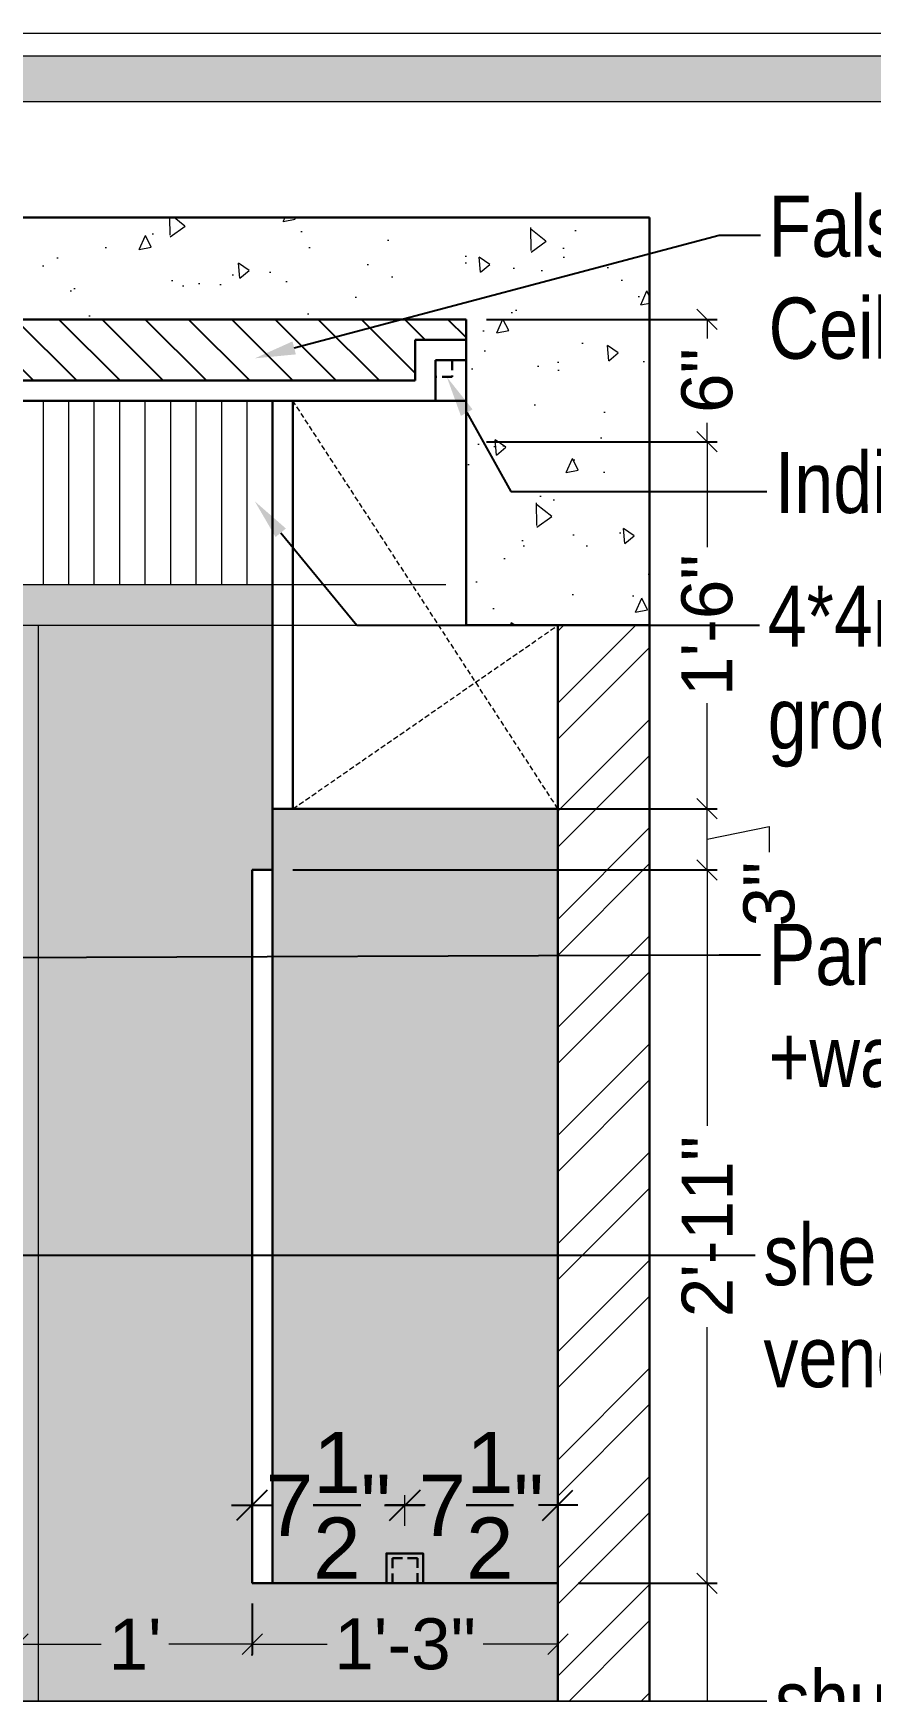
# Model space of a CAD drawing. Header units: millimetres. Extents: x 56222 to 3066687, y -650199 to -121287.
# Drawn here: x 134522.6 to 134563.7, y -182846.4 to -182765.1 of the extents above; entities that cross this region are included whole.
import ezdxf
from ezdxf import colors
from ezdxf.entities.mleader import LeaderData, LeaderLine
from ezdxf.math import Vec2, Vec3

# ---------------------------------------------------------------- set-up
doc = ezdxf.new("R2010")
doc.units = ezdxf.units.MM
doc.header["$MEASUREMENT"] = 0
doc.header["$PDMODE"] = 35
for name, pattern in [('00 . GROUND FLOOR$0$DASHED', [0.75, 0.5, -0.25]), ('DASHED', [0.75, 0.5, -0.25]), ('DASHED2', [0.375, 0.25, -0.125]), ('DASHEDX2', [1.5, 1, -0.5])]:
    doc.linetypes.add(name, pattern=pattern)
doc.layers.get('Defpoints').update_dxf_attribs({"color": 220})
doc.layers.add('AR HATCH-7', color=7, linetype='Continuous')
for name, color, linetype, lineweight in [('dim05', 1, 'Continuous', 13), ('Dimension', 10, 'DASHEDX2', 20), ('FURNITURE', 32, 'Continuous', 9), ('GROUND FLOOR', 7, 'Continuous', 9), ('GROUND FLOOR  ( HATCH )', 251, 'Continuous', 9), ('SECTION ( SLAB PLine )', 104, 'Continuous', 30), ('Text', 7, 'Continuous', 15), ('wall', 7, 'Continuous', 30), ('XX~SLAB ( BEAM )~ ( DIM )', 7, 'Continuous', 9)]:
    doc.layers.add(name, color=color, linetype=linetype, lineweight=lineweight)
doc.styles.add('Arial', font='arial.ttf')
doc.styles.get("Standard").update_dxf_attribs({"font": 'arial.ttf', "height": 6})
doc.styles.add('style4', font='ARIALN.TTF')
doc.dimstyles.new('Archana', dxfattribs={"dimtxt": 3, "dimasz": 1.5, "dimexe": 0.5, "dimexo": 0.5, "dimgap": 0, "dimtad": 0, "dimzin": 0, "dimdsep": 46, "dimlunit": 4, "dimtxsty": 'Arial', "dimblk": 'OBLIQUE', "dimcen": 0, "dimdle": 1, "dimclrd": 1, "dimclre": 1, "dimclrt": 5, "dimadec": 0, "dimazin": 0, "dimtfac": 1, "dimtofl": 0, "dimtmove": 1, "dimatfit": 3, "dimfxl": 1, "dimfxlon": 1, "dimtolj": 1, "dimtzin": 0, "dimlwd": 25, "dimlwe": -1, "dimarcsym": 0})
doc.dimstyles.new('ISO-25', dxfattribs={"dimtxt": 2.5, "dimasz": 1, "dimexe": 0.5, "dimexo": 1, "dimtad": 0, "dimdec": 1, "dimlunit": 4, "dimtxsty": 'Standard', "dimblk": 'OBLIQUE', "dimcen": 2.5, "dimclrd": 1, "dimclre": 1, "dimclrt": 5, "dimadec": 0, "dimazin": 0, "dimtfac": 1, "dimtdec": 1, "dimtmove": 0, "dimatfit": 3, "dimfxl": 1, "dimlwd": -1, "dimarcsym": 0})

# ---------------------------------------------------------------- blocks, each defined once
blk = doc.blocks.new('_Oblique')
at = {"layer": 'wall', "color": 0, "lineweight": -2}
blk.add_line((-0.5, -0.5), (0.5, 0.5), dxfattribs=at)
blk = doc.blocks.new('*D346')
at = {"layer": 'Defpoints', "color": 0, "lineweight": 30, "transparency": 16777216}
for p in [(134548.3463699047, -182841.0938444854), (134555.6655674012, -182841.0938444854), (134548.3463699048, -182871.1104532976)]:
    blk.add_point(p, dxfattribs=at)
at = {"layer": 'dim05', "color": 1, "linetype": 'Continuous', "lineweight": -2, "transparency": 16777216}
for p, q in [((134549.3463699047, -182841.0938444854), (134556.1655674012, -182841.0938444854)), ((134549.3463699048, -182871.1104532976), (134556.1655674012, -182871.1104532976))]:
    blk.add_line(p, q, dxfattribs=at)
at = {"layer": 'dim05', "color": 1, "linetype": 'Continuous', "transparency": 16777216}
for p, q in [((134555.6655674012, -182841.0938444854), (134555.6655674012, -182852.1330151944)), ((134555.6655674012, -182871.1104532976), (134555.6655674012, -182860.0712825886))]:
    blk.add_line(p, q, dxfattribs=at)
at = {"layer": 'dim05', "color": 1, "transparency": 16777216}
for p, rotation in [((134555.6655674012, -182841.0938444854), 90), ((134555.6655674012, -182871.1104532976), 270)]:
    blk.add_blockref('_Oblique', p, dxfattribs=dict(at, rotation=rotation))
at = {"layer": 'dim05', "color": 5, "lineweight": 25, "transparency": 16777216, "insert": (134555.6655674012, -182856.1021488915), "char_height": 2.5, "attachment_point": 5, "rotation": 90, "style": 'Arial'}
blk.add_mtext('2\'-6"', dxfattribs=at)
blk = doc.blocks.new('*D347')
at = {"layer": 'Defpoints', "color": 0, "lineweight": 30, "transparency": 16777216}
for p in [(134534.3463699048, -182806.1104532977), (134555.6655674014, -182806.1104532977), (134548.3463699047, -182841.0938444854)]:
    blk.add_point(p, dxfattribs=at)
at = {"layer": 'dim05', "color": 1, "linetype": 'Continuous', "lineweight": -2, "transparency": 16777216}
for p, q in [((134535.3463699048, -182806.1104532977), (134556.1655674014, -182806.1104532977)), ((134549.3463699047, -182841.0938444854), (134556.1655674014, -182841.0938444854))]:
    blk.add_line(p, q, dxfattribs=at)
at = {"layer": 'dim05', "color": 1, "linetype": 'Continuous', "transparency": 16777216}
for p, q in [((134555.6655674014, -182806.1104532977), (134555.6655674014, -182818.6618351126)), ((134555.6655674014, -182841.0938444854), (134555.6655674014, -182828.5424626706))]:
    blk.add_line(p, q, dxfattribs=at)
at = {"layer": 'dim05', "color": 1, "transparency": 16777216}
for p, rotation in [((134555.6655674014, -182806.1104532977), 90), ((134555.6655674014, -182841.0938444854), 270)]:
    blk.add_blockref('_Oblique', p, dxfattribs=dict(at, rotation=rotation))
at = {"layer": 'dim05', "color": 5, "lineweight": 25, "transparency": 16777216, "insert": (134555.6655674014, -182823.6021488916), "char_height": 2.5, "attachment_point": 5, "rotation": 90, "style": 'Arial'}
blk.add_mtext('2\'-11"', dxfattribs=at)
blk = doc.blocks.new('*D348')
at = {"layer": 'Defpoints', "color": 0, "lineweight": 30, "transparency": 16777216}
for p in [(134543.8463699047, -182785.1104532976), (134555.6655674015, -182785.1104532976), (134548.3463699047, -182803.1104532976)]:
    blk.add_point(p, dxfattribs=at)
at = {"layer": 'dim05', "color": 1, "linetype": 'Continuous', "lineweight": -2, "transparency": 16777216}
for p, q in [((134544.8463699047, -182785.1104532976), (134556.1655674015, -182785.1104532976)), ((134549.3463699047, -182803.1104532976), (134556.1655674015, -182803.1104532976))]:
    blk.add_line(p, q, dxfattribs=at)
at = {"layer": 'dim05', "color": 1, "linetype": 'Continuous', "transparency": 16777216}
for p, q in [((134555.6655674015, -182785.1104532976), (134555.6655674015, -182790.2803032294)), ((134555.6655674015, -182803.1104532976), (134555.6655674015, -182797.9406033658))]:
    blk.add_line(p, q, dxfattribs=at)
at = {"layer": 'dim05', "color": 1, "transparency": 16777216}
for p, rotation in [((134555.6655674015, -182785.1104532976), 90), ((134555.6655674015, -182803.1104532976), 270)]:
    blk.add_blockref('_Oblique', p, dxfattribs=dict(at, rotation=rotation))
at = {"layer": 'dim05', "color": 5, "lineweight": 25, "transparency": 16777216, "insert": (134555.6655674014, -182794.1104532976), "char_height": 2.5, "attachment_point": 5, "rotation": 90, "style": 'Arial'}
blk.add_mtext('1\'-6"', dxfattribs=at)
blk = doc.blocks.new('*D349')
at = {"layer": 'Defpoints', "color": 0, "lineweight": 30, "transparency": 16777216}
for p in [(134543.8463699047, -182779.1104532976), (134555.6655674015, -182779.1104532976), (134543.8463699047, -182785.1104532976)]:
    blk.add_point(p, dxfattribs=at)
at = {"layer": 'dim05', "color": 1, "linetype": 'Continuous', "lineweight": -2, "transparency": 16777216}
for p, q in [((134544.8463699047, -182779.1104532976), (134556.1655674015, -182779.1104532976)), ((134544.8463699047, -182785.1104532976), (134556.1655674015, -182785.1104532976))]:
    blk.add_line(p, q, dxfattribs=at)
at = {"layer": 'dim05', "color": 1, "linetype": 'Continuous', "transparency": 16777216}
for p, q in [((134555.6655674015, -182779.1104532976), (134555.6655674015, -182780.0418994094)), ((134555.6655674015, -182785.1104532976), (134555.6655674015, -182784.1790071857))]:
    blk.add_line(p, q, dxfattribs=at)
at = {"layer": 'dim05', "color": 1, "transparency": 16777216}
for p, rotation in [((134555.6655674015, -182779.1104532976), 90), ((134555.6655674015, -182785.1104532976), 270)]:
    blk.add_blockref('_Oblique', p, dxfattribs=dict(at, rotation=rotation))
at = {"layer": 'dim05', "color": 5, "lineweight": 25, "transparency": 16777216, "insert": (134555.6655674014, -182782.1104532976), "char_height": 2.5, "attachment_point": 5, "rotation": 90, "style": 'Arial'}
blk.add_mtext('6"', dxfattribs=at)
blk = doc.blocks.new('*D350')
at = {"layer": 'Defpoints', "color": 0, "lineweight": 30, "transparency": 16777216}
for p in [(134534.3463699048, -182803.1104532976), (134555.6655674015, -182803.1104532976), (134534.3463699048, -182806.1104532977)]:
    blk.add_point(p, dxfattribs=at)
at = {"layer": 'dim05', "color": 1, "linetype": 'Continuous', "lineweight": -2, "transparency": 16777216}
for p, q in [((134535.3463699048, -182803.1104532976), (134556.1655674015, -182803.1104532976)), ((134535.3463699048, -182806.1104532977), (134556.1655674015, -182806.1104532977))]:
    blk.add_line(p, q, dxfattribs=at)
at = {"layer": 'dim05', "color": 1, "linetype": 'Continuous', "transparency": 16777216}
for p, q in [((134555.6655674015, -182806.1104532977), (134555.6655674015, -182803.1104532976)), ((134555.6655674015, -182804.6104532977), (134558.7107732591, -182803.9854532977)), ((134558.7107732591, -182803.9854532977), (134558.7107732591, -182805.2354532977))]:
    blk.add_line(p, q, dxfattribs=at)
at = {"layer": 'dim05', "color": 1, "transparency": 16777216}
for p, rotation in [((134555.6655674015, -182803.1104532976), 90), ((134555.6655674015, -182806.1104532977), 270)]:
    blk.add_blockref('_Oblique', p, dxfattribs=dict(at, rotation=rotation))
at = {"layer": 'dim05', "color": 5, "lineweight": 25, "transparency": 16777216, "insert": (134558.7107732591, -182807.2963332431), "char_height": 2.5, "attachment_point": 5, "rotation": 90, "style": 'Arial'}
blk.add_mtext('3"', dxfattribs=at)
blk = doc.blocks.new('*D351')
at = {"layer": 'Defpoints', "color": 0, "lineweight": 30, "transparency": 16777216}
for p in [(134533.3463699047, -182841.0938444854), (134548.3463699047, -182841.0938444854), (134548.3463699047, -182844.0833173621)]:
    blk.add_point(p, dxfattribs=at)
at = {"layer": 'dim05', "color": 1, "linetype": 'Continuous', "lineweight": -2, "transparency": 16777216}
for p, q in [((134533.3463699047, -182842.0938444854), (134533.3463699047, -182844.5833173621)), ((134548.3463699047, -182842.0938444854), (134548.3463699047, -182844.5833173621))]:
    blk.add_line(p, q, dxfattribs=at)
at = {"layer": 'dim05', "color": 1, "linetype": 'Continuous', "transparency": 16777216}
for p, q in [((134533.3463699047, -182844.0833173621), (134537.0162198365, -182844.0833173621)), ((134548.3463699047, -182844.0833173621), (134544.6765199729, -182844.0833173621))]:
    blk.add_line(p, q, dxfattribs=at)
at = {"layer": 'dim05', "color": 1, "transparency": 16777216, "rotation": 180}
blk.add_blockref('_Oblique', (134533.3463699047, -182844.0833173621), dxfattribs=at)
at = {"layer": 'dim05', "color": 1, "transparency": 16777216}
blk.add_blockref('_Oblique', (134548.3463699047, -182844.0833173621), dxfattribs=at)
at = {"layer": 'dim05', "color": 5, "lineweight": 25, "transparency": 16777216, "insert": (134540.8463699047, -182844.0833173621), "char_height": 2.5, "attachment_point": 5, "style": 'Arial'}
blk.add_mtext('1\'-3"', dxfattribs=at)
blk = doc.blocks.new('*D352')
at = {"layer": 'Defpoints', "color": 0, "lineweight": 30, "transparency": 16777216}
for p in [(134521.8463698357, -182844.0833173621), (134533.3463699047, -182843.6420283197), (134533.3463699047, -182844.0833173621)]:
    blk.add_point(p, dxfattribs=at)
at = {"layer": 'dim05', "color": 1, "linetype": 'Continuous', "lineweight": -2, "transparency": 16777216}
for p, q in [((134521.8463698357, -182843.0833173621), (134521.8463698357, -182843.5833173621)), ((134533.3463699047, -182844.6420283197), (134533.3463699047, -182844.5833173621))]:
    blk.add_line(p, q, dxfattribs=at)
at = {"layer": 'dim05', "color": 1, "linetype": 'Continuous', "transparency": 16777216}
for p, q in [((134521.8463698357, -182844.0833173621), (134525.9387982467, -182844.0833173621)), ((134533.3463699047, -182844.0833173621), (134529.2539414936, -182844.0833173621))]:
    blk.add_line(p, q, dxfattribs=at)
at = {"layer": 'dim05', "color": 1, "transparency": 16777216, "rotation": 180}
blk.add_blockref('_Oblique', (134521.8463698357, -182844.0833173621), dxfattribs=at)
at = {"layer": 'dim05', "color": 1, "transparency": 16777216}
blk.add_blockref('_Oblique', (134533.3463699047, -182844.0833173621), dxfattribs=at)
at = {"layer": 'dim05', "color": 5, "lineweight": 25, "transparency": 16777216, "insert": (134527.5963698702, -182844.0833173621), "char_height": 2.5, "attachment_point": 5, "style": 'Arial'}
blk.add_mtext("1'", dxfattribs=at)
blk = doc.blocks.new('*D859')
at = {"layer": 'Defpoints', "color": 0, "lineweight": 30, "transparency": 16777216}
for p in [(134540.8308126292, -182837.2722173676), (134533.3308126292, -182841.0938444854), (134540.8308126292, -182841.0938444854)]:
    blk.add_point(p, dxfattribs=at)
at = {"layer": 'GROUND FLOOR', "color": 1, "transparency": 16777216}
for p, q in [((134533.3308126292, -182838.2722173676), (134533.3308126292, -182836.7722173676)), ((134540.8308126292, -182838.2722173676), (134540.8308126292, -182836.7722173676))]:
    blk.add_line(p, q, dxfattribs=at)
at = {"layer": 'GROUND FLOOR', "color": 1, "lineweight": 25, "transparency": 16777216}
for p, q in [((134532.3308126292, -182837.2722173676), (134534.2752191776, -182837.2722173676)), ((134541.8308126292, -182837.2722173676), (134539.8864060808, -182837.2722173676))]:
    blk.add_line(p, q, dxfattribs=at)
at = {"layer": 'GROUND FLOOR', "color": 1, "lineweight": 25, "transparency": 16777216, "xscale": 1.5, "yscale": 1.5, "zscale": 1.5, "rotation": 180}
blk.add_blockref('_Oblique', (134533.3308126292, -182837.2722173676), dxfattribs=at)
at = {"layer": 'GROUND FLOOR', "color": 1, "lineweight": 25, "transparency": 16777216, "xscale": 1.5, "yscale": 1.5, "zscale": 1.5}
blk.add_blockref('_Oblique', (134540.8308126292, -182837.2722173676), dxfattribs=at)
at = {"layer": 'GROUND FLOOR', "color": 5, "lineweight": 30, "transparency": 16777216, "insert": (134537.0808126292, -182837.2722173676), "char_height": 3, "attachment_point": 5, "style": 'Arial'}
blk.add_mtext('\\A1;7{\\H1x;\\S1/2;}"', dxfattribs=at)
blk = doc.blocks.new('*D860')
at = {"layer": 'Defpoints', "color": 0, "lineweight": 30, "transparency": 16777216}
for p in [(134548.3308126292, -182837.2722173676), (134548.3308126292, -182839.06003258), (134540.8308126292, -182839.6338871632)]:
    blk.add_point(p, dxfattribs=at)
at = {"layer": 'GROUND FLOOR', "color": 1, "transparency": 16777216}
for p, q in [((134540.8308126292, -182838.2722173676), (134540.8308126292, -182836.7722173676)), ((134548.3308126292, -182838.2722173676), (134548.3308126292, -182836.7722173676))]:
    blk.add_line(p, q, dxfattribs=at)
at = {"layer": 'GROUND FLOOR', "color": 1, "lineweight": 25, "transparency": 16777216}
for p, q in [((134539.8308126292, -182837.2722173676), (134541.7752191776, -182837.2722173676)), ((134549.3308126292, -182837.2722173676), (134547.3864060808, -182837.2722173676))]:
    blk.add_line(p, q, dxfattribs=at)
at = {"layer": 'GROUND FLOOR', "color": 1, "lineweight": 25, "transparency": 16777216, "xscale": 1.5, "yscale": 1.5, "zscale": 1.5, "rotation": 180}
blk.add_blockref('_Oblique', (134540.8308126292, -182837.2722173676), dxfattribs=at)
at = {"layer": 'GROUND FLOOR', "color": 1, "lineweight": 25, "transparency": 16777216, "xscale": 1.5, "yscale": 1.5, "zscale": 1.5}
blk.add_blockref('_Oblique', (134548.3308126292, -182837.2722173676), dxfattribs=at)
at = {"layer": 'GROUND FLOOR', "color": 5, "lineweight": 30, "transparency": 16777216, "insert": (134544.5808126292, -182837.2722173676), "char_height": 3, "attachment_point": 5, "style": 'Arial'}
blk.add_mtext('\\A1;7{\\H1x;\\S1/2;}"', dxfattribs=at)

msp = doc.modelspace()

# ---------------------------------------------------------------- hatches: boundary and pattern name
at = {"layer": 'AR HATCH-7', "lineweight": 0, "true_color": 0x939598}
h = msp.add_hatch(dxfattribs=at)
h.set_pattern_fill('AR-CONC', color=252, angle=45)
h.set_pattern_definition([(94.99999999999997, (-11.47199805197306, 301.6701545010437), (5.515519991722208, 4.628070788119675), [0.75, -8.25]), (40.00000000000002, (-11.47199805197306, 301.6701545010437), (-6.299921673908859, 4.337681495980274), [0.6, -6.6]), (145.45144446, (-11.0123713963573, 302.0558270645884), (-0.7844016433796002, 8.965752213322599), [0.63740192, -7.01142112]), (91.18419999999998, (-12.88621161434616, 303.0843680634168), (8.71693387946328, 6.376137762145187), [1.125, -12.375]), (141.63563549, (-12.15980045033769, 303.6157124091315), (-0.2790006838437646, 13.49711668190895), [0.95610342, -10.5171376]), (36.18416399000001, (-12.88621161434616, 303.0843680634168), (-0.2790006846561948, 13.49711667396096), [0.9, -9.90000001]), (66, (-11.82555144256633, 303.4379214540101), (7.067715721143024, 1.373824764677699), [0.7499999999999997, -8.249999999999995]), (11.00000000000004, (-11.82555144256633, 303.4379214540101), (-3.407085930619541, 6.848084353987662), [0.6, -6.6]), (116.45144474, (-11.23657513646847, 303.5524068502103), (3.660629749971532, 8.22190905583728), [0.6374019000000001, -7.01142112]), (82.50000000000001, (-11.47199805197306, 301.6701545010437), (-2.267931853063402, 2.439898176125473), [0, -6.519999999999997, 0, -6.699999999999998, 0, -6.624999999999997]), (52.49999999999999, (-11.47199805197306, 301.6701545010437), (-0.9287294220246007, 4.649094499003634), [0, -3.82, 0, -6.37, 0, -2.525]), (12.5, (-13.04884617401906, 300.0933063789977), (3.934181673192061, 3.615207618148607), [0, -2.5, 0, -7.8, 0, -10.35]), (2.499999999999997, (-13.75595295520561, 299.3861995978112), (3.415899831984662, 4.83159806873949), [0, -3.25, 0, -5.18, 0, -7.35])])
h.paths.add_polyline_path([(134552.8463698275, -182774.1104532976), (134392.3463698275, -182774.1104532976), (134392.3463698277, -182794.1104532976), (134396.8463698275, -182794.1104532976), (134396.8463698275, -182779.1104532975), (134543.8463699047, -182779.1104532975), (134543.8463699046, -182782.4864814375), (134552.8463698275, -182782.411651768)])
h.paths.add_polyline_path([(134552.8463698275, -182782.411651768), (134543.8463699046, -182782.4864814375), (134543.8463699046, -182794.1104532976), (134552.8463698275, -182794.1104532976)], flags=17)
at = {"layer": 'AR HATCH-7', "lineweight": 9, "true_color": 0x939598}
h = msp.add_hatch(dxfattribs=at)
h.set_pattern_fill('ANSI32', color=252, scale=10)
h.set_pattern_definition([(45, (-11.47199805197306, 304.6701545010437), (-2.651650429449553, 2.651650429449553), []), (45, (-9.70423110197306, 304.6701545010437), (-2.651650429449553, 2.651650429449553), [])])
h.paths.add_polyline_path([(134396.8463698275, -182794.1104532976), (134392.3463698275, -182794.1104532976), (134392.3463698276, -182801.1104532976), (134396.8463698275, -182801.1104532976)])
h.paths.add_polyline_path([(134396.8463698275, -182808.171991759), (134392.3463698276, -182801.1104532976), (134392.3463698276, -182903.1104532976), (134396.8463698275, -182896.0489148361)])
h.paths.add_polyline_path([(134396.8463698275, -182801.1104532976), (134392.3463698276, -182801.1104532976), (134396.8463698275, -182808.171991759)], flags=17)
h.paths.add_polyline_path([(134396.8463698275, -182896.0489148361), (134392.3463698276, -182903.1104532976), (134396.8463698275, -182903.1104532976)], flags=17)
h.paths.add_polyline_path([(134552.8463698275, -182794.1104532976), (134548.3463699047, -182794.1104532976), (134548.3463699047, -182797.3771348407), (134552.8463698275, -182797.3397200062)])
h.paths.add_polyline_path([(134552.8463698275, -182797.3397200062), (134548.3463699047, -182797.3771348407), (134548.3463699047, -182837.2844901027), (134552.8463698275, -182837.2708814816)])
h.paths.add_polyline_path([(134552.8463698275, -182837.2708814816), (134548.3463699047, -182837.2844901027), (134548.3463699047, -182848.7769197995), (134552.8463698275, -182848.7633111785)])
h.paths.add_polyline_path([(134552.8463698275, -182848.7633111785), (134548.3463699047, -182848.7769197995), (134548.3463699047, -182871.7284440852), (134552.8463698275, -182871.6910292508)])
h.paths.add_polyline_path([(134552.8463698275, -182871.6910292508), (134548.3463699047, -182871.7284440852), (134548.3463699047, -182903.1104532976), (134552.8463698275, -182903.1104532976)])
at = {"layer": 'AR HATCH-7', "lineweight": 30, "true_color": 0x9b9278}
h = msp.add_hatch(color=252, dxfattribs=at)
h.dxf.hatch_style = 1
h.paths.add_polyline_path([(134548.3463699047, -182803.1104532976), (134542.8463699047, -182803.1104532976), (134534.3463699047, -182803.1104532976), (134534.3463699047, -182841.0938444854), (134548.3463699047, -182841.0938444854)])
at = {"layer": 'Dimension', "linetype": 'Continuous', "true_color": 0xd39e00}
h = msp.add_hatch(color=42, dxfattribs=at)
h.paths.add_polyline_path([(134354.11443118, -182766.192729625), (134354.11443118, -182990.5621921722), (134672.87748074, -182990.5621921722), (134672.87748074, -182766.192729625)])
h.paths.add_polyline_path([(134356.3515726087, -182768.4298710536), (134670.6403393114, -182768.4298710536), (134670.6403393114, -182988.3250507436), (134356.3515726087, -182988.3250507436)], flags=16)
at = {"layer": 'FURNITURE', "lineweight": 5, "true_color": 0x7d5120, "transparency": 33554636}
h = msp.add_hatch(dxfattribs=at)
h.set_pattern_fill('ANSI31', color=27, scale=10, angle=45)
h.set_pattern_definition([(90, (134396.8463698275, -182792.1104532976), (-1.25, 0), [])])
h.paths.add_polyline_path([(134534.3463699047, -182783.1104532975), (134396.8463698275, -182783.1104532975), (134396.8463698275, -182792.1104532976), (134534.3463699047, -182792.1104532976)])
at = {"layer": 'FURNITURE', "lineweight": 30, "true_color": 0xf7d2c0, "transparency": 33554636}
h = msp.add_hatch(color=254, dxfattribs=at)
h.dxf.hatch_style = 1
h.paths.add_polyline_path([(134548.3463699047, -182841.0938444854), (134533.3463699047, -182841.0938444854), (134533.3463699047, -182806.1104532977), (134534.3463699047, -182806.1104532977), (134534.3463699047, -182803.1104532976), (134534.3463699047, -182792.1104532976), (134522.8463698357, -182792.1104532976), (134522.8463698357, -182903.1104532976), (134548.3463699047, -182903.1104532976), (134548.3463699047, -182878.0720379764), (134524.3463699047, -182878.0720379764), (134524.3463699047, -182875.0140676969), (134523.5754699323, -182875.0140676969), (134523.5754699323, -182875.4116509013), (134523.3798035497, -182875.4116509013), (134523.3798035497, -182874.333149457), (134523.5754699323, -182874.333149457), (134523.5754699323, -182874.7441267498), (134524.3463699047, -182874.7441267498), (134524.3463699047, -182871.6104532976), (134525.3463699047, -182871.6104532976), (134525.3463699047, -182871.1104532975), (134548.3463699047, -182871.1104532976)])
edge = h.paths.add_edge_path()
edge.add_line((134522.8463698357, -182792.1104532976), (134396.8463698275, -182792.1104532976))
edge.add_line((134396.8463698275, -182792.1104532976), (134396.8463698275, -182803.1104532976))
edge.add_line((134396.8463698275, -182803.1104532976), (134424.8463698276, -182803.1104532976))
edge.add_line((134424.8463698276, -182803.1104532976), (134452.8463698276, -182803.1104532976))
edge.add_line((134452.8463698276, -182803.1104532976), (134509.8463698357, -182803.1104532976))
edge.add_arc((134509.8463698357, -182815.1104532976), 12, 0, 90, ccw=False)
edge.add_line((134521.8463698357, -182815.1104532976), (134521.8463698357, -182903.1104532976))
edge.add_line((134521.8463698357, -182903.1104532976), (134522.8463698357, -182903.1104532976))
edge.add_line((134522.8463698357, -182903.1104532976), (134522.8463698357, -182792.1104532976))
at = {"layer": 'GROUND FLOOR  ( HATCH )', "lineweight": 25}
h = msp.add_hatch(dxfattribs=at)
h.set_pattern_fill('ANSI31', color=6, scale=12, angle=90, style=0)
h.set_pattern_definition([(135, (-580.7009927561157, 2.91038304567337e-11), (-1.060660171779821, -1.060660171779821), [])])
h.paths.add_polyline_path([(134541.3456037863, -182780.1076291886), (134543.8463698859, -182780.1076291886), (134543.8463698859, -182779.1104532975), (134396.8463698275, -182779.1104532975), (134396.8463698275, -182780.1104532975), (134399.3471359459, -182780.10706785), (134399.3471359459, -182782.10706785), (134541.3456037863, -182782.1104532975)])

# ---------------------------------------------------------------- linework, layer by layer
at = {"layer": 'Dimension', "color": 42, "linetype": 'Continuous', "true_color": 0xd39e00}
for p, q in [((134352.9958604657, -182765.0741589107), (134673.9960514543, -182765.0741589107)), ((134354.11443118, -182766.192729625), (134672.87748074, -182766.192729625)), ((134356.3515726087, -182768.4298710536), (134670.6403393114, -182768.4298710536))]:
    msp.add_line(p, q, dxfattribs=at)
at = {"layer": 'FURNITURE', "lineweight": 30}
for p, q in [((134534.3463699047, -182783.1104532975), (134534.3463699047, -182803.1104532975)), ((134535.3463699047, -182783.1104532975), (134535.3463699047, -182803.1104532975)), ((134542.3455980797, -182783.1104532953), (134543.8463699047, -182783.1104532975)), ((134534.3463699047, -182803.1104532976), (134534.3463699047, -182841.0938444854)), ((134548.3463699047, -182803.1104532976), (134534.3463699047, -182803.1104532976)), ((134542.8463699047, -182803.1104532976), (134548.3463699047, -182803.1104532976)), ((134533.3463699047, -182806.1104532977), (134533.3463699047, -182841.0938444854)), ((134533.3463699047, -182806.1104532977), (134534.3463699047, -182806.1104532977)), ((134548.3463699047, -182841.0938444854), (134533.3463699047, -182841.0938444854))]:
    msp.add_line(p, q, dxfattribs=at)
at = {"layer": 'FURNITURE', "linetype": 'DASHED2', "lineweight": 5}
for p, q in [((134548.3463699047, -182803.1104532976), (134535.3463699047, -182783.1104532975)), ((134535.3463699047, -182803.1104532975), (134548.3463699047, -182794.1104532976))]:
    msp.add_line(p, q, dxfattribs=at)
at = {"layer": 'FURNITURE', "color": 9, "lineweight": 5, "true_color": 0xc7c8ca}
for p, q in [((134396.8463698275, -182792.1104532976), (134542.8463699047, -182792.1104532976)), ((134396.8463698275, -182794.1104532976), (134542.8463699047, -182794.1104532976)), ((134522.8463698357, -182794.1104532976), (134522.8463698357, -182903.1104532976))]:
    msp.add_line(p, q, dxfattribs=at)
at = {"layer": 'FURNITURE', "lineweight": 30}
msp.add_lwpolyline([(134539.9300877489, -182841.0938444854), (134541.7315375095, -182841.0938444854), (134541.7315375095, -182839.6338871632), (134539.9300877489, -182839.6338871632)], close=True, dxfattribs=at)
at = {"layer": 'GROUND FLOOR', "color": 6, "lineweight": 30}
for p, q in [((134541.3456037863, -182782.10706785), (134541.3456037863, -182780.10706785)), ((134541.3456037863, -182780.10706785), (134543.8463699046, -182780.10706785)), ((134542.3455980797, -182781.10706785), (134543.8463699046, -182781.10706785)), ((134542.3455980797, -182783.1104532953), (134542.3455980797, -182781.10706785))]:
    msp.add_line(p, q, dxfattribs=at)
at = {"layer": 'GROUND FLOOR', "color": 3, "linetype": '00 . GROUND FLOOR$0$DASHED', "lineweight": 30}
msp.add_lwpolyline([(134542.3455980797, -182781.10706785), (134543.159339776, -182781.10706785), (134543.159339776, -182781.9230727122), (134542.3455980797, -182781.9230727122)], close=True, dxfattribs=at)
at = {"layer": 'GROUND FLOOR', "color": 3, "linetype": 'DASHED', "lineweight": 30}
msp.add_lwpolyline([(134540.2298558392, -182841.0938444854), (134541.4628839702, -182841.0938444854), (134541.4628839702, -182839.8633315678), (134540.2298558392, -182839.8633315678)], close=True, dxfattribs=at)
at = {"layer": 'SECTION ( SLAB PLine )', "color": 1}
for p, q in [((134552.8463698275, -182774.1104532976), (134392.3463698275, -182774.1104532976)), ((134552.8463698275, -182774.1104532976), (134552.8463698275, -182794.1104532976)), ((134543.8463699047, -182779.1104532975), (134396.8463698275, -182779.1104532975)), ((134543.8463699047, -182779.1104532975), (134543.8463699046, -182794.1104532976)), ((134552.8463698275, -182794.1104532976), (134543.8463699046, -182794.1104532976))]:
    msp.add_line(p, q, dxfattribs=at)
at = {"layer": 'SECTION ( SLAB PLine )', "color": 6}
for p, q in [((134541.3456037863, -182782.10706785), (134399.3471359459, -182782.10706785)), ((134542.3455980797, -182783.1104532953), (134398.3471416525, -182783.1104532953))]:
    msp.add_line(p, q, dxfattribs=at)
at = {"layer": 'XX~SLAB ( BEAM )~ ( DIM )', "lineweight": 30}
for p, q in [((134548.3463699047, -182794.1104532976), (134548.3463699047, -182903.1104532976)), ((134552.8463698275, -182794.1104532976), (134552.8463698275, -182903.1104532976))]:
    msp.add_line(p, q, dxfattribs=at)

# ---------------------------------------------------------------- dimensions: what is measured, and where the dimension line sits
at = {"layer": 'dim05', "color": 27, "lineweight": 25, "true_color": 0x7d5120}
for base, p1, p2, picture, middle in [((134555.6655674015, -182779.1104532976), (134543.8463699047, -182785.1104532975), (134543.8463699047, -182779.1104532975), '*D349', (134555.6655674014, -182782.1104532976)), ((134555.6655674015, -182785.1104532976), (134548.3463699047, -182803.1104532976), (134543.8463699047, -182785.1104532975), '*D348', (134555.6655674014, -182794.1104532976)), ((134555.6655674014, -182806.1104532977), (134548.3463699047, -182841.0938444854), (134534.3463699047, -182806.1104532977), '*D347', (134555.6655674014, -182823.6021488916)), ((134555.6655674012, -182841.0938444854), (134548.3463699047, -182871.1104532976), (134548.3463699047, -182841.0938444854), '*D346', (134555.6655674012, -182856.1021488915))]:
    dim = msp.add_linear_dim(base=base, p1=p1, p2=p2, angle=90, dimstyle='ISO-25', override={"dimtxsty": 'Arial'}, dxfattribs=at)
    dim.commit()
    dim.dimension.update_dxf_attribs({"geometry": picture, "text_midpoint": middle})
dim = msp.add_linear_dim(base=(134555.6655674015, -182803.1104532976), p1=(134534.3463699047, -182806.1104532977), p2=(134534.3463699047, -182803.1104532976), angle=90, dimstyle='ISO-25', override={"dimtxsty": 'Arial', "dimtmove": 1}, dxfattribs=at)
dim.commit()
dim.dimension.update_dxf_attribs({"geometry": '*D350', "text_midpoint": (134558.7107732591, -182805.8604532977), "dimtype": 160})
for base, p1, p2, picture, middle in [((134548.3463699047, -182844.0833173621), (134533.3463699047, -182841.0938444854), (134548.3463699047, -182841.0938444854), '*D351', (134540.8463699047, -182844.0833173621)), ((134533.3463699047, -182844.0833173621), (134521.8463698357, -182844.0833173621), (134533.3463699047, -182843.6420283197), '*D352', (134527.5963698702, -182844.0833173621))]:
    dim = msp.add_linear_dim(base=base, p1=p1, p2=p2, dimstyle='ISO-25', override={"dimdec": 0, "dimtxsty": 'Arial'}, dxfattribs=at)
    dim.commit()
    dim.dimension.update_dxf_attribs({"geometry": picture, "text_midpoint": middle})
at = {"layer": 'GROUND FLOOR', "lineweight": 30}
for base, p1, p2, picture, middle in [((134540.8308126292, -182837.2722173676), (134533.3308126292, -182841.0938444854), (134540.8308126292, -182841.0938444854), '*D859', (134537.0808126292, -182837.2722173676)), ((134548.3308126292, -182837.2722173676), (134540.8308126292, -182839.6338871632), (134548.3308126292, -182839.06003258), '*D860', (134544.5808126292, -182837.2722173676))]:
    dim = msp.add_linear_dim(base=base, p1=p1, p2=p2, dimstyle='Archana', dxfattribs=at)
    dim.commit()
    dim.dimension.update_dxf_attribs({"geometry": picture, "text_midpoint": middle})

# ---------------------------------------------------------------- leaders
at = {"layer": 'Text', "color": 1, "lineweight": 0, "ltscale": 20}
ml = msp.add_multileader_mtext('Standard', dxfattribs=at)
ml.set_content('False \\PCeiling', color=1, style='style4')
ml.set_leader_properties()
ml.build(insert=Vec2(0, 0))
ml.multileader.update_dxf_attribs({"dogleg_length": 2.024561314337916, "arrow_head_size": 2})
ctx = ml.context
ctx.base_point, ctx.char_height, ctx.arrow_head_size, ctx.landing_gap_size, ctx.plane_origin = Vec3(134558.2818794041, -182774.9825791996), 3, 2, 0.4, Vec3(134491.2463833408, -182777.832723638)
notes = []
notes.append((ctx, [(0, (1, 1, 0), (134556.2573180897, -182774.9825791996), (1, 0), 2.024561314337916, [(0, [(134533.4715503285, -182781.0221738031)], 0, [])])]))
ctx.mtext.insert = Vec3(134558.6818794041, -182773.0415832924)
ml = msp.add_multileader_mtext('Standard', dxfattribs=at)
ml.set_content('Indirect light', color=1, style='style4')
ml.set_leader_properties()
ml.build(insert=Vec2(0, 0))
ml.multileader.update_dxf_attribs({"dogleg_length": 2.024561314337916, "arrow_head_size": 2})
ctx = ml.context
ctx.base_point, ctx.char_height, ctx.arrow_head_size, ctx.landing_gap_size, ctx.plane_origin = Vec3(134558.5894296973, -182787.5490679323), 3, 2, 0.4, Vec3(134489.9700363918, -182781.7821355967)
notes.append((ctx, [(0, (1, 1, 0), (134546.0311244869, -182787.5490679323), (1, 0), 12.55830521039388, [(0, [(134542.895766742, -182781.9395967668)], 0, [])])]))
ctx.mtext.insert = Vec3(134558.9894296973, -182785.608072025)
ml = msp.add_multileader_mtext('Standard', dxfattribs=at)
ml.set_content('4*4mm_\\Pgroove in pelmet', color=1, style='style4')
ml.set_leader_properties()
ml.build(insert=Vec2(0, 0))
ml.multileader.update_dxf_attribs({"dogleg_length": 2.024561314337916, "arrow_head_size": 2})
ctx = ml.context
ctx.base_point, ctx.char_height, ctx.arrow_head_size, ctx.landing_gap_size, ctx.plane_origin = Vec3(134558.2399369183, -182794.1104532976), 3, 2, 0.4, Vec3(134491.2463833408, -182792.9302461952)
notes.append((ctx, [(0, (1, 1, 0), (134538.4846467762, -182794.1104532976), (1, 0), 19.75529014207495, [(0, [(134533.4715503285, -182788.0330695069)], 0, [])])]))
ctx.mtext.insert = Vec3(134558.6399369183, -182792.1694573903)
ml = msp.add_multileader_mtext('Standard', dxfattribs=at)
ml.set_content('Panelling_HDF\\P+wall color', color=1, style='style4')
ml.set_leader_properties()
ml.build(insert=Vec2(0, 0))
ml.multileader.update_dxf_attribs({"dogleg_length": 2.024561314337916, "arrow_head_size": 2})
ctx = ml.context
ctx.base_point, ctx.char_height, ctx.arrow_head_size, ctx.landing_gap_size, ctx.plane_origin = Vec3(134558.2818794041, -182810.2812810243), 3, 2, 0.4, Vec3(134491.2463833408, -182808.2812810243)
notes.append((ctx, [(0, (1, 1, 0), (134556.2573180897, -182810.2812810243), (1, 0), 2.024561314337916, [(0, [(134503.3373971163, -182810.4707311894)], 0, [])])]))
ctx.mtext.insert = Vec3(134558.6818794041, -182808.7567244077)
ml = msp.add_multileader_mtext('Standard', dxfattribs=at)
ml.set_content('shelf_ply+\\Pveneer', color=1, style='style4')
ml.set_leader_properties()
ml.build(insert=Vec2(0, 0))
ml.multileader.update_dxf_attribs({"dogleg_length": 2.024561314337916, "arrow_head_size": 2})
ctx = ml.context
ctx.base_point, ctx.char_height, ctx.arrow_head_size, ctx.landing_gap_size, ctx.plane_origin = Vec3(134558.0307573219, -182825.0053592472), 3, 2, 0.4, Vec3(134491.2463833408, -182837.2677626889)
notes.append((ctx, [(0, (1, 1, 0), (134520.798595453, -182825.0053592472), (1, 0), 37.23216186893478, [(0, [(134493.611314215, -182837.4572128539)], 0, [])])]))
ctx.mtext.insert = Vec3(134558.4307573219, -182823.4808026306)
ml = msp.add_multileader_mtext('Standard', dxfattribs=at)
ml.set_content('shutter_HDF+\\PPU', color=1, style='style4')
ml.set_leader_properties()
ml.build(insert=Vec2(0, 0))
ml.multileader.update_dxf_attribs({"dogleg_length": 2.024561314337916, "arrow_head_size": 2})
ctx = ml.context
ctx.base_point, ctx.char_height, ctx.arrow_head_size, ctx.landing_gap_size, ctx.plane_origin = Vec3(134558.5941973632, -182846.8837567232), 3, 2, 0.4, Vec3(134491.2463833408, -182846.8837567232)
notes.append((ctx, [(0, (1, 1, 0), (134510.0339082061, -182846.8837567232), (1, 0), 48.56028915707793, [(0, [(134507.8171608078, -182836.9799315018)], 0, [])])]))
ctx.mtext.insert = Vec3(134558.9941973632, -182845.3581769142)
for ctx, leaders in notes:
    for number, flags, end, landing, length, lines in leaders:
        leader = LeaderData()
        leader.index, (leader.has_last_leader_line, leader.has_dogleg_vector, leader.attachment_direction) = number, flags
        leader.last_leader_point, leader.dogleg_vector, leader.dogleg_length = Vec3(end), Vec3(landing), length
        for number, points, colour, breaks in lines:
            line = LeaderLine()
            line.index, line.vertices, line.color, line.breaks = number, Vec3.list(points), colors.encode_raw_color(colour), breaks
            leader.lines.append(line)
        ctx.leaders.append(leader)

doc.saveas('drawing.dxf')
